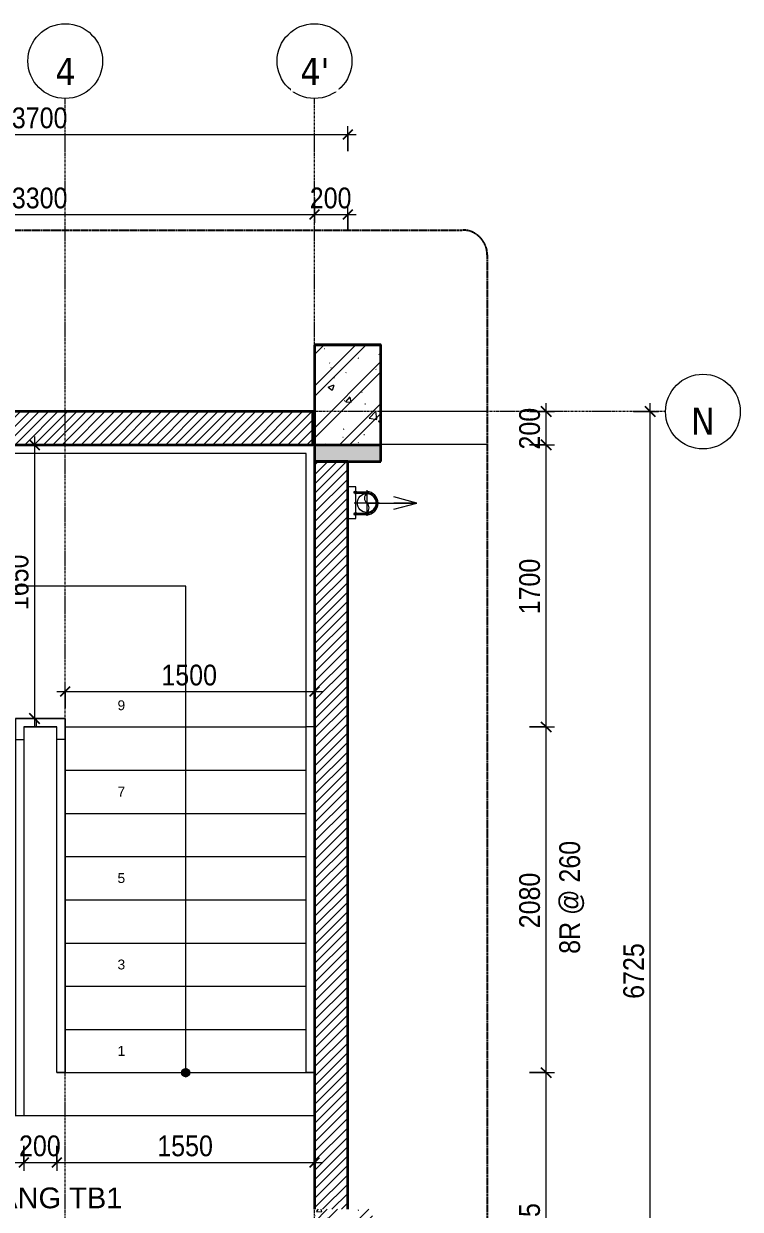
# Model space of a CAD drawing. Header units: millimetres. Extents: x 39389 to 101854, y -4225 to 80933.
# Drawn here: x 80132 to 84444, y 73437 to 80571 of the extents above; entities that cross this region are included whole.
import ezdxf

# ---------------------------------------------------------------- set-up
doc = ezdxf.new("R2010")
doc.units = ezdxf.units.MM
for name, pattern in [('Dash - Tight', [4.5, 3, -1.5]), ('Grid Line', [22.225, 12.7, -3.175, 3.175, -3.175]), ('Hidden', [7.14375, 4.7625, -2.38125]), ('IMPORT-CENTER', [2000, 1250, -250, 250, -250]), ('IMPORT-CENTER _3_', [10.16, 6.35, -1.27, 1.27, -1.27])]:
    doc.linetypes.add(name, pattern=pattern)
for name, color, linetype, lineweight in [('0-5', 90, 'Continuous', 5), ('A-ANNO-DIMS', 211, 'Continuous', 9), ('A-ANNO-DIMS-50', 211, 'Continuous', 9), ('A-AREA-IDEN', 2, 'Continuous', 9), ('A-DETL-GENF-1', 92, 'Dash - Tight', 18), ('A-DETL-GENF-2', 254, 'Continuous', 18), ('A-DETL-GENF-3', 92, 'Hidden', 25), ('A-DETL-MEDM', 33, 'Continuous', 35), ('A-FLOR-1', 250, 'Continuous', 18), ('A-FLOR-HRAL', 11, 'Continuous', 18), ('A-WALL', 113, 'Continuous', 18), ('A-WALL-1', 113, 'Continuous', 35), ('A-WALL-PATT-1', 111, 'Continuous', 18), ('G-IMPT', 8, 'Continuous', 18), ('G-IMPT-1', 8, 'Continuous', 25), ('G-IMPT-2', 8, 'IMPORT-CENTER _3_', 18), ('G-IMPT-4', 8, 'IMPORT-CENTER', 18), ('M-EQPM', 50, 'Continuous', 18), ('S-COLS-1', 9, 'Continuous', 5), ('S-COLS-2', 7, 'Continuous', 35), ('S-GRID-1', 1, 'Grid Line', 9), ('S-GRID-IDEN', 1, 'Continuous', 9), ('S-STRS', 31, 'Continuous', 18), ('S-STRS-ANNO', 31, 'Continuous', 18)]:
    doc.layers.add(name, color=color, linetype=linetype, lineweight=lineweight)
doc.styles.add('Arial_2', font='arial.ttf', dxfattribs={"height": 59.53125})
doc.styles.add('Arial_4', font='arial.ttf', dxfattribs={"height": 125})
doc.styles.add('Tahoma_B', font='tahomabd.ttf', dxfattribs={"height": 162.5})
doc.styles.add('UTM Avo', font='', dxfattribs={"width": 0.9, "height": 125})
doc.styles.get('UTM Avo').set_extended_font_data('UTM Avo')
doc.dimstyles.new('1_Dim_chi_tiet_2_5', dxfattribs={"dimscale": 304.8, "dimtxt": 124.912619, "dimasz": 0.19685, "dimexe": 0.164042, "dimexo": 0.0625, "dimgap": 0.016404, "dimtad": 1, "dimdec": 0, "dimrnd": 5, "dimzin": 0, "dimdsep": 46, "dimtxsty": 'UTM Avo', "dimblk1": 'OBLIQUE', "dimblk2": 'OBLIQUE', "dimsah": 1, "dimcen": 0.09, "dimdle": 0.164042, "dimazin": 0, "dimtfac": 1, "dimtdec": 4, "dimtix": 1, "dimtmove": 0, "dimatfit": 3, "dimfxl": 0.328084, "dimfxlon": 1, "dimtvp": 1, "dimtolj": 1, "dimtzin": 0, "dimarcsym": 2})
pattern_1 = [(45, (35929.35, 0), (-28.284271, 28.284271), [])]

# ---------------------------------------------------------------- blocks, each defined once
blk = doc.blocks.new('NCV_TKTC_KET CAU_rvt-5-TKCS_THANG BỘ TB1 - MẶT BẰNG TUM MÁI')
at = {"layer": 'S-COLS-1'}
for points in [[(42652.6, 77936.9), (42652.6, 78036.9), (42252.6, 78036.9), (42252.6, 77936.9)], [(46352.6, 77936.9), (46352.6, 78036.9), (45952.6, 78036.9), (45952.6, 77936.9)], [(42302.6, 73111.9), (42302.6, 73311.9), (42252.6, 73311.9), (42252.6, 73111.9)], [(46352.6, 73111.9), (46352.6, 73311.9), (46302.6, 73311.9), (46302.6, 73111.9)]]:
    blk.add_hatch(color=256, dxfattribs=at).paths.add_polyline_path(points)
at = {"layer": 'A-FLOR-1'}
for p, q in [((42662.6, 78236.9), (42652.6, 78236.9)), ((45952.6, 78236.9), (45942.6, 78236.9)), ((42652.6, 78036.9), (42662.6, 78036.9)), ((45942.6, 78036.9), (45952.6, 78036.9)), ((42653.4, 73999), (42652.6, 73999)), ((44152.6, 73999), (42703.4, 73999)), ((45952.6, 73999), (44202.6, 73999))]:
    blk.add_line(p, q, dxfattribs=at)
at = {"layer": 'S-COLS-2'}
for p, q in [((42252.6, 78036.9), (42252.6, 77936.9)), ((42652.6, 77936.9), (42652.6, 78036.9)), ((45952.6, 78036.9), (45952.6, 77936.9)), ((46352.6, 77936.9), (46352.6, 78036.9)), ((42252.6, 77936.9), (42652.6, 77936.9)), ((45952.6, 77936.9), (46352.6, 77936.9)), ((42252.6, 73311.9), (42252.6, 73111.9)), ((42302.6, 73311.9), (42252.6, 73311.9)), ((46352.6, 73311.9), (46302.6, 73311.9)), ((46352.6, 73111.9), (46352.6, 73311.9)), ((42252.6, 73111.9), (42302.6, 73111.9)), ((46302.6, 73111.9), (46352.6, 73111.9))]:
    blk.add_line(p, q, dxfattribs=at)
blk = doc.blocks.new('Top Rail Type - Top Rail_Internal_-947424-TKCS_THANG BỘ TB1 - MẶT BẰNG TUM MÁI')
at = {"layer": 'A-FLOR-HRAL'}
for p, q in [((42653.4, 78034.5), (45952.2, 78034.5)), ((42653.4, 76599), (42653.4, 78034.5)), ((45902.2, 77984.5), (42703.4, 77984.5)), ((42703.4, 77984.5), (42703.4, 76599)), ((45902.2, 76339), (45902.2, 77984.5)), ((45952.2, 78034.5), (45952.2, 76339)), ((42653.4, 76599), (42703.4, 76599)), ((42653.4, 76339), (42653.4, 76599)), ((42703.4, 76599), (42703.4, 76339)), ((42653.4, 73999), (42653.4, 76339)), ((42703.4, 76339), (42703.4, 73999)), ((45902.2, 74259), (45902.2, 76339)), ((45952.2, 76339), (45902.2, 76339)), ((45952.2, 76339), (45952.2, 74259)), ((45952.2, 74259), (45902.2, 74259)), ((42703.4, 73999), (42653.4, 73999))]:
    blk.add_line(p, q, dxfattribs=at)
blk = doc.blocks.new('Top Rail Type - Top Rail_Internal_-V12-TKCS_THANG BỘ TB1 - MẶT BẰNG TUM MÁI')
at = {"layer": 'A-FLOR-HRAL'}
for p, q in [((42653.4, 78034.5), (42653.4, 76599)), ((45952.2, 78034.5), (42653.4, 78034.5)), ((42703.4, 77984.5), (42703.4, 76599)), ((45902.2, 77984.5), (42703.4, 77984.5)), ((45902.2, 76339), (45902.2, 77984.5)), ((45952.2, 76339), (45952.2, 78034.5)), ((42653.4, 76599), (42653.4, 73999)), ((42703.4, 76599), (42703.4, 73999)), ((45902.2, 74259), (45902.2, 76339)), ((45952.2, 74259), (45952.2, 76339)), ((45902.2, 74259), (45952.2, 74259)), ((42703.4, 73999), (42653.4, 73999))]:
    blk.add_line(p, q, dxfattribs=at)
blk = doc.blocks.new('Top Rail Type - Top Rail_Internal_-947440-TKCS_THANG BỘ TB1 - MẶT BẰNG TUM MÁI')
at = {"layer": 'A-FLOR-HRAL'}
for p, q in [((44152.6, 76389.4), (44277.6, 76389.4)), ((44152.6, 76264.4), (44152.6, 76389.4)), ((44277.6, 76339.4), (44202.6, 76339.4)), ((44202.6, 76339.4), (44202.6, 76264.4)), ((44277.6, 76389.4), (44328, 76389.4)), ((44277.6, 76389.4), (44277.6, 76339.4)), ((44328, 76339.4), (44277.6, 76339.4)), ((44328, 76389.4), (44453, 76389.4)), ((44403, 76339.4), (44328, 76339.4)), ((44403, 76264.4), (44403, 76339.4)), ((44453, 76389.4), (44453, 76264.4)), ((44152.6, 76264.4), (44202.6, 76264.4)), ((44152.6, 73999), (44152.6, 76264.4)), ((44202.6, 76264.4), (44202.6, 73999)), ((44403, 74259), (44403, 76264.4)), ((44453, 76264.4), (44403, 76264.4)), ((44453, 76264.4), (44453, 74259)), ((44453, 74259), (44403, 74259)), ((44202.6, 73999), (44152.6, 73999))]:
    blk.add_line(p, q, dxfattribs=at)
blk = doc.blocks.new('Top Rail Type - Top Rail_Internal_-V13-TKCS_THANG BỘ TB1 - MẶT BẰNG TUM MÁI')
at = {"layer": 'A-FLOR-HRAL'}
for p, q in [((44152.6, 76389.4), (44152.6, 76264.4)), ((44277.6, 76389.4), (44152.6, 76389.4)), ((44202.6, 76339.4), (44202.6, 76264.4)), ((44277.6, 76339.4), (44202.6, 76339.4)), ((44453, 76389.4), (44277.6, 76389.4)), ((44403, 76339.4), (44277.6, 76339.4)), ((44403, 76264.4), (44403, 76339.4)), ((44453, 76264.4), (44453, 76389.4)), ((44152.6, 76264.4), (44152.6, 73999)), ((44202.6, 76264.4), (44202.6, 73999)), ((44403, 74259), (44403, 76264.4)), ((44453, 74259), (44453, 76264.4)), ((44403, 74259), (44453, 74259)), ((44202.6, 73999), (44152.6, 73999))]:
    blk.add_line(p, q, dxfattribs=at)
blk = doc.blocks.new('TKTC_XREF_260130_MB TUM MAI - TKTC_XREF_260130_MB TUM MAI_dwg_CUM U_DN100-4167673-TKCS_THANG BỘ TB1 - MẶT BẰNG TUM MÁI')
at = {"layer": 'G-IMPT'}
blk.add_hatch(color=256, dxfattribs=at).paths.add_polyline_path([(0, -61), (15.8, -58.9), (30.5, -52.8), (43.1, -43.1), (52.8, -30.5), (58.9, -15.8), (61, 0), (58.9, 15.8), (52.8, 30.5), (43.1, 43.1), (30.5, 52.8), (15.8, 58.9), (0, 61), (0, 57), (14.8, 55.1), (28.5, 49.4), (40.3, 40.3), (49.4, 28.5), (55.1, 14.8), (57, 0), (55.1, -14.8), (49.4, -28.5), (40.3, -40.3), (28.5, -49.4), (14.8, -55.1), (0, -57)])
for p, q in [((-79.1, 66.6), (-79.1, 63.4)), ((-76.6, 66.6), (-76.6, 63.4)), ((-74.6, 66.6), (-74.6, 63.4)), ((-72.7, 69.3), (-72.7, 60.7)), ((-66.9, 67.9), (-71.7, 67.9)), ((-66.9, 62.1), (-71.7, 62.1)), ((-65, 69), (0, 69)), ((-79.1, -63.4), (-79.1, -66.6)), ((-76.6, -63.4), (-76.6, -66.6)), ((-74.6, -63.4), (-74.6, -66.6)), ((-72.7, -60.7), (-72.7, -69.3)), ((-66.9, -62.1), (-71.7, -62.1)), ((-66.9, -67.9), (-71.7, -67.9)), ((-65, -69), (0, -69))]:
    blk.add_line(p, q, dxfattribs=at)
at = {"layer": 'G-IMPT', "flags": 128}
for points in [[(-66.9, 70.8), (-66.9, 72.7), (-65, 72.7), (-65, 57.3), (-66.9, 57.3), (-66.9, 59.2)], [(-72.7, 67.6), (-78.1, 67.6), (-78.1, 62.4), (-72.7, 62.4)], [(-71.7, 59.2), (-66.9, 59.2), (-66.9, 70.8), (-71.7, 70.8)], [(-65, 61), (0, 61), (0, 57)], [(-72.7, -62.4), (-78.1, -62.4), (-78.1, -67.6), (-72.7, -67.6)], [(-71.7, -70.8), (-66.9, -70.8), (-66.9, -59.2), (-71.7, -59.2)], [(-66.9, -59.2), (-66.9, -57.3), (-65, -57.3), (-65, -72.7), (-66.9, -72.7), (-66.9, -70.8)], [(-65, -61), (0, -61), (0, -57)]]:
    blk.add_lwpolyline(points, dxfattribs=at)
at = {"layer": 'G-IMPT'}
for centre, radius, start, end in [((-78.1, 66.6), 0.96, 90, 180), ((-78.1, 63.4), 0.96, 180, 270), ((-71.1, 69.3), 1.56, 112.61986, 247.38014), ((-67.9, 65), 4.8, 143.1301, 216.8699), ((-71.1, 60.7), 1.56, 112.61986, 247.38014), ((0, 0), 69, 270, 90), ((0, 0), 61, 270, 90), ((0, 0), 57, 270, 90), ((-78.1, -63.4), 0.96, 90, 180), ((-78.1, -66.6), 0.96, 180, 270), ((-71.1, -60.7), 1.56, 112.61986, 247.38014), ((-67.9, -65), 4.8, 143.1301, 216.8699), ((-71.1, -69.3), 1.56, 112.61986, 247.38014)]:
    blk.add_arc(centre, radius, start, end, dxfattribs=at)
blk = doc.blocks.new('TKTC_XREF_260130_MB TUM MAI - TKTC_XREF_260130_MB TUM MAI_dwg_$cc-4167678-TKCS_THANG BỘ TB1 - MẶT BẰNG TUM MÁI')
at = {"layer": 'G-IMPT'}
blk.add_circle((0, 0), 0.5, dxfattribs=at)
for centre, radius, start, end in [((0, 0), 0.5, 90, 270), ((0.188, 0.25), 0.313, 126.8699, 233.1301), ((-0.188, -0.25), 0.313, 306.8699, 53.1301)]:
    blk.add_arc(centre, radius, start, end, dxfattribs=at)
at = {"layer": 'G-IMPT-2'}
for p, q in [((0, -0.673), (0, 0.673)), ((-0.673, 0), (0.673, 0))]:
    blk.add_line(p, q, dxfattribs=at)
blk = doc.blocks.new('TKTC_XREF_260130_MB TUM MAI - TKTC_XREF_260130_MB TUM MAI_dwg_AR-4167679-TKCS_THANG BỘ TB1 - MẶT BẰNG TUM MÁI')
at = {"layer": 'G-IMPT'}
blk.add_line((96.6, 0), (-96.6, 0), dxfattribs=at)
at = {"layer": 'G-IMPT', "flags": 128}
blk.add_lwpolyline([(-96.6, 51.8), (96.6, 0), (-96.6, -51.8)], dxfattribs=at)
blk = doc.blocks.new('TKTC_XREF_260130_MB TUM MAI - TKTC_XREF_260130_MB TUM MAI_dwg-4167669-TKCS_THANG BỘ TB1 - MẶT BẰNG TUM MÁI')
at = {"layer": 'G-IMPT', "flags": 128}
blk.add_lwpolyline([(-156999.2, -783574.9), (-156949.4, -783574.6), (-156949.4, -783384.5), (-156999.2, -783384.9)], dxfattribs=at)
at = {"layer": 'G-IMPT-1'}
blk.add_line((-157199.2, -782932.8), (-157209.2, -782932.8), dxfattribs=at)
at = {"layer": 'G-IMPT-4'}
blk.add_line((-156884.4, -783481.2), (-156583.3, -783481.2), dxfattribs=at)
for name, p, xscale, yscale, zscale, rotation in [('TKTC_XREF_260130_MB TUM MAI - TKTC_XREF_260130_MB TUM MAI_dwg_CUM U_DN100-4167673-TKCS_THANG BỘ TB1 - MẶT BẰNG TUM MÁI', (-156884.4, -783482.1), 0.9975000000000006, 0.9975000000000006, 0.9975000000000006, 0.000991338195008684), ('TKTC_XREF_260130_MB TUM MAI - TKTC_XREF_260130_MB TUM MAI_dwg_$cc-4167678-TKCS_THANG BỘ TB1 - MẶT BẰNG TUM MÁI', (-156884.4, -783481.2), 113.7150000000073, 113.7150000000073, 113.7150000000073, 179.9990086636432)]:
    blk.add_blockref(name, p, dxfattribs=dict(xscale=xscale, yscale=yscale, zscale=zscale, rotation=rotation))
at = {"extrusion": (0, 0, -1), "xscale": 0.7206551409326495, "yscale": 0.7206551409326495, "zscale": -0.7206551409326495, "rotation": 179.996211913896}
blk.add_blockref('TKTC_XREF_260130_MB TUM MAI - TKTC_XREF_260130_MB TUM MAI_dwg_AR-4167679-TKCS_THANG BỘ TB1 - MẶT BẰNG TUM MÁI', (156653, -783481.2), dxfattribs=at)
blk = doc.blocks.new('TKTC_XREF_260130_MB TUM MAI - TKTC_XREF_251221_MB TUM MAI-2041484-TKCS_THANG BỘ TB1 - MẶT BẰNG TUM MÁI')
blk.add_blockref('TKTC_XREF_260130_MB TUM MAI - TKTC_XREF_260130_MB TUM MAI_dwg-4167669-TKCS_THANG BỘ TB1 - MẶT BẰNG TUM MÁI', (169499.2, 843934.4))
blk = doc.blocks.new('TKTC_QUAT HUT KHOI_260130 - TKTC_QUAT HUT KHOI_260130_dwg-4168555-TKCS_THANG BỘ TB1 - MẶT BẰNG TUM MÁI')
at = {"layer": 'G-IMPT-1'}
blk.add_line((45952.5, 78240.2), (45942.5, 78240.2), dxfattribs=at)
at = {"layer": 'G-IMPT-1', "flags": 128}
blk.add_lwpolyline([(46352.5, 78640.2), (46352.5, 78641.9), (45952.5, 78641.9), (45952.5, 78640.2)], dxfattribs=at)
blk = doc.blocks.new('TKTC_QUAT HUT KHOI_260130 - TKTC_QUAT HUT KHOI_260130-2046036-TKCS_THANG BỘ TB1 - MẶT BẰNG TUM MÁI')
blk.add_blockref('TKTC_QUAT HUT KHOI_260130 - TKTC_QUAT HUT KHOI_260130_dwg-4168555-TKCS_THANG BỘ TB1 - MẶT BẰNG TUM MÁI', (-33652.5, -17238.6))
blk = doc.blocks.new('TKTC_BON NUOC MAI_260130 - TKTC_BON NUOC MAI_260130_dwg-3426650-TKCS_THANG BỘ TB1 - MẶT BẰNG TUM MÁI')
at = {"layer": 'G-IMPT-1', "flags": 128}
for points in [[(-157199.2, -782932.8), (-160499.1, -782932.8), (-160499.1, -782531.1), (-160899.1, -782531.1), (-160899.1, -782534.4)], [(-156799.2, -782534.4), (-156799.2, -782531.1), (-157199.2, -782531.1), (-157199.2, -782534.4)]]:
    blk.add_lwpolyline(points, dxfattribs=at)
blk = doc.blocks.new('TKTC_BON NUOC MAI_260130 - TKTC_BON NUOC MAI_260130-2047084-TKCS_THANG BỘ TB1 - MẶT BẰNG TUM MÁI')
blk.add_blockref('TKTC_BON NUOC MAI_260130 - TKTC_BON NUOC MAI_260130_dwg-3426650-TKCS_THANG BỘ TB1 - MẶT BẰNG TUM MÁI', (169499.2, 843934.4))
blk = doc.blocks.new('BORDER VIEW - BORDER VIEW-3758193-TKCS_THANG BỘ TB1 - MẶT BẰNG TUM MÁI')
at = {"layer": 'A-DETL-GENF-3'}
for p, q in [((150, 9792.6), (4989.7, 9792.6)), ((5139.7, 9642.6), (5139.7, 150))]:
    blk.add_line(p, q, dxfattribs=at)
blk.add_arc((4989.7, 9642.6), 150, 360, 90, dxfattribs=at)
blk = doc.blocks.new('Grid - M_Grid Head - Circle-353313-TKCS_THANG BỘ TB1 - MẶT BẰNG TUM MÁI')
at = {"layer": 'S-GRID-IDEN'}
blk.add_circle((0, 0), 4.5, dxfattribs=at)
blk = doc.blocks.new('DIMBLOCK156-TKCS_THANG BỘ TB1 - MẶT BẰNG TUM MÁI')
at = {"layer": 'A-ANNO-DIMS-50'}
for p, q in [((78581.9, 73818.7), (78581.9, 73668.7)), ((78581.9, 73718.7), (78581.9, 73818.7)), ((80132.3, 73818.7), (80132.3, 73668.7)), ((80132.3, 73718.7), (80132.3, 73818.7)), ((78531.9, 73718.7), (80132.3, 73718.7))]:
    blk.add_line(p, q, dxfattribs=at)
at = {"layer": 'A-ANNO-DIMS-50', "lineweight": 25}
for p, q in [((78581.9, 73718.7), (78551.9, 73688.7)), ((78581.9, 73718.7), (78611.9, 73748.7)), ((80132.3, 73718.7), (80102.3, 73688.7)), ((80132.3, 73718.7), (80162.3, 73748.7))]:
    blk.add_line(p, q, dxfattribs=at)
at = {"layer": 'A-ANNO-DIMS-50', "color": 0, "insert": (79185.9, 73881.1), "char_height": 125, "width": 410.824, "attachment_point": 1, "line_spacing_factor": 1.110334, "style": 'UTM Avo'}
blk.add_mtext('1550', dxfattribs=at)
blk = doc.blocks.new('_Oblique')
at = {"color": 0, "linetype": 'ByBlock', "lineweight": -2}
blk.add_line((-0.5, -0.5), (0.5, 0.5), dxfattribs=at)
blk = doc.blocks.new('DIMBLOCK157-TKCS_THANG BỘ TB1 - MẶT BẰNG TUM MÁI')
at = {"layer": 'A-ANNO-DIMS-50'}
for p, q in [((80132.3, 73818.7), (80132.3, 73668.7)), ((80132.3, 73718.7), (80132.3, 73818.7)), ((80332.3, 73818.7), (80332.3, 73668.7)), ((80332.3, 73718.7), (80332.3, 73818.7)), ((80132.3, 73718.7), (80332.3, 73718.7))]:
    blk.add_line(p, q, dxfattribs=at)
at = {"layer": 'A-ANNO-DIMS-50', "lineweight": 25}
for p, q in [((80132.3, 73718.7), (80102.3, 73688.7)), ((80132.3, 73718.7), (80162.3, 73748.7)), ((80332.3, 73718.7), (80302.3, 73688.7)), ((80332.3, 73718.7), (80362.3, 73748.7))]:
    blk.add_line(p, q, dxfattribs=at)
at = {"layer": 'A-ANNO-DIMS-50', "color": 0, "insert": (80103.9, 73881.1), "char_height": 125, "width": 308.118, "attachment_point": 1, "line_spacing_factor": 1.110334, "style": 'UTM Avo'}
blk.add_mtext('200', dxfattribs=at)
blk = doc.blocks.new('DIMBLOCK158-TKCS_THANG BỘ TB1 - MẶT BẰNG TUM MÁI')
at = {"layer": 'A-ANNO-DIMS-50'}
for p, q in [((80332.3, 73818.7), (80332.3, 73668.7)), ((80332.3, 73718.7), (80332.3, 73818.7)), ((81881.9, 73818.7), (81881.9, 73668.7)), ((81881.9, 73718.7), (81881.9, 73818.7)), ((80332.3, 73718.7), (81931.9, 73718.7))]:
    blk.add_line(p, q, dxfattribs=at)
at = {"layer": 'A-ANNO-DIMS-50', "lineweight": 25}
for p, q in [((80332.3, 73718.7), (80302.3, 73688.7)), ((80332.3, 73718.7), (80362.3, 73748.7)), ((81881.9, 73718.7), (81851.9, 73688.7)), ((81881.9, 73718.7), (81911.9, 73748.7))]:
    blk.add_line(p, q, dxfattribs=at)
at = {"layer": 'A-ANNO-DIMS-50', "color": 0, "insert": (80935.9, 73881.1), "char_height": 125, "width": 410.824, "attachment_point": 1, "line_spacing_factor": 1.110334, "style": 'UTM Avo'}
blk.add_mtext('1550', dxfattribs=at)
blk = doc.blocks.new('DIMBLOCK162-TKCS_THANG BỘ TB1 - MẶT BẰNG TUM MÁI')
at = {"layer": 'A-ANNO-DIMS-50'}
for p, q in [((78581.9, 79522.4), (78581.9, 79372.4)), ((78581.9, 79422.4), (78581.9, 79522.4)), ((81881.9, 79522.4), (81881.9, 79372.4)), ((81881.9, 79422.4), (81881.9, 79522.4)), ((78581.9, 79422.4), (81881.9, 79422.4))]:
    blk.add_line(p, q, dxfattribs=at)
at = {"layer": 'A-ANNO-DIMS-50', "lineweight": 25}
for p, q in [((78581.9, 79422.4), (78551.9, 79392.4)), ((78581.9, 79422.4), (78611.9, 79452.4)), ((81881.9, 79422.4), (81851.9, 79392.4)), ((81881.9, 79422.4), (81911.9, 79452.4))]:
    blk.add_line(p, q, dxfattribs=at)
at = {"layer": 'A-ANNO-DIMS-50', "color": 0, "insert": (80060.7, 79584.8), "char_height": 125, "width": 410.824, "attachment_point": 1, "line_spacing_factor": 1.110334, "style": 'UTM Avo'}
blk.add_mtext('3300', dxfattribs=at)
blk = doc.blocks.new('DIMBLOCK163-TKCS_THANG BỘ TB1 - MẶT BẰNG TUM MÁI')
at = {"layer": 'A-ANNO-DIMS-50'}
for p, q in [((81881.9, 79522.4), (81881.9, 79372.4)), ((81881.9, 79422.4), (81881.9, 79522.4)), ((82081.9, 79322.4), (82081.9, 79472.4)), ((81881.9, 79422.4), (82131.9, 79422.4)), ((82081.9, 79422.4), (82081.9, 79322.4))]:
    blk.add_line(p, q, dxfattribs=at)
at = {"layer": 'A-ANNO-DIMS-50', "lineweight": 25}
for p, q in [((81881.9, 79422.4), (81851.9, 79392.4)), ((81881.9, 79422.4), (81911.9, 79452.4)), ((82081.9, 79422.4), (82051.9, 79392.4)), ((82081.9, 79422.4), (82111.9, 79452.4))]:
    blk.add_line(p, q, dxfattribs=at)
at = {"layer": 'A-ANNO-DIMS-50', "color": 0, "insert": (81853.5, 79584.8), "char_height": 125, "width": 308.118, "attachment_point": 1, "line_spacing_factor": 1.110334, "style": 'UTM Avo'}
blk.add_mtext('200', dxfattribs=at)
blk = doc.blocks.new('DIMBLOCK166-TKCS_THANG BỘ TB1 - MẶT BẰNG TUM MÁI')
at = {"layer": 'A-ANNO-DIMS-50', "lineweight": 25}
for p, q in [((83276, 74259), (83246, 74289)), ((83276, 74259), (83306, 74229)), ((83276, 72361.9), (83246, 72391.9)), ((83276, 72361.9), (83306, 72331.9))]:
    blk.add_line(p, q, dxfattribs=at)
at = {"layer": 'A-ANNO-DIMS-50'}
for p, q in [((83176, 74259), (83326, 74259)), ((83276, 74259), (83176, 74259)), ((83276, 72361.9), (83276, 74259)), ((83176, 72361.9), (83326, 72361.9)), ((83276, 72361.9), (83176, 72361.9))]:
    blk.add_line(p, q, dxfattribs=at)
at = {"layer": 'A-ANNO-DIMS-50', "color": 0, "insert": (83113.6, 73139.3), "char_height": 125, "width": 410.824, "attachment_point": 1, "rotation": 90, "line_spacing_factor": 1.110334, "style": 'UTM Avo'}
blk.add_mtext('1895', dxfattribs=at)
blk = doc.blocks.new('DIMBLOCK167-TKCS_THANG BỘ TB1 - MẶT BẰNG TUM MÁI')
at = {"layer": 'A-ANNO-DIMS-50'}
for p, q in [((83176, 76339), (83326, 76339)), ((83276, 76339), (83176, 76339)), ((83276, 74259), (83276, 76339)), ((83176, 74259), (83326, 74259)), ((83276, 74259), (83176, 74259))]:
    blk.add_line(p, q, dxfattribs=at)
at = {"layer": 'A-ANNO-DIMS-50', "lineweight": 25}
for p, q in [((83276, 76339), (83246, 76369)), ((83276, 76339), (83306, 76309)), ((83276, 74259), (83246, 74289)), ((83276, 74259), (83306, 74229))]:
    blk.add_line(p, q, dxfattribs=at)
at = {"layer": 'A-ANNO-DIMS-50', "color": 0, "char_height": 125, "attachment_point": 1, "rotation": 90, "line_spacing_factor": 1.110334, "style": 'UTM Avo'}
for s, insert, width in [('8R @ 260', (83355, 74974), 780.01), ('2080', (83113.6, 75127.8), 410.824)]:
    blk.add_mtext(s, dxfattribs=dict(at, insert=insert, width=width))
blk = doc.blocks.new('DIMBLOCK168-TKCS_THANG BỘ TB1 - MẶT BẰNG TUM MÁI')
at = {"layer": 'A-ANNO-DIMS-50', "lineweight": 25}
for p, q in [((83276, 78036.9), (83246, 78066.9)), ((83276, 78036.9), (83306, 78006.9)), ((83276, 76339), (83246, 76369)), ((83276, 76339), (83306, 76309))]:
    blk.add_line(p, q, dxfattribs=at)
at = {"layer": 'A-ANNO-DIMS-50'}
for p, q in [((83176, 78036.9), (83326, 78036.9)), ((83276, 78036.9), (83176, 78036.9)), ((83276, 76339), (83276, 78036.9)), ((83176, 76339), (83326, 76339)), ((83276, 76339), (83176, 76339))]:
    blk.add_line(p, q, dxfattribs=at)
at = {"layer": 'A-ANNO-DIMS-50', "color": 0, "insert": (83113.6, 77016.8), "char_height": 125, "width": 410.824, "attachment_point": 1, "rotation": 90, "line_spacing_factor": 1.110334, "style": 'UTM Avo'}
blk.add_mtext('1700', dxfattribs=at)
blk = doc.blocks.new('DIMBLOCK169-TKCS_THANG BỘ TB1 - MẶT BẰNG TUM MÁI')
at = {"layer": 'A-ANNO-DIMS-50', "lineweight": 25}
for p, q in [((83276, 78236.9), (83246, 78266.9)), ((83276, 78236.9), (83306, 78206.9)), ((83276, 78036.9), (83246, 78066.9)), ((83276, 78036.9), (83306, 78006.9))]:
    blk.add_line(p, q, dxfattribs=at)
at = {"layer": 'A-ANNO-DIMS-50'}
for p, q in [((83276, 78036.9), (83276, 78286.9)), ((83176, 78236.9), (83326, 78236.9)), ((83276, 78236.9), (83176, 78236.9)), ((83176, 78036.9), (83326, 78036.9)), ((83276, 78036.9), (83176, 78036.9))]:
    blk.add_line(p, q, dxfattribs=at)
at = {"layer": 'A-ANNO-DIMS-50', "color": 0, "insert": (83113.6, 78008.6), "char_height": 125, "width": 308.118, "attachment_point": 1, "rotation": 90, "line_spacing_factor": 1.110334, "style": 'UTM Avo'}
blk.add_mtext('200', dxfattribs=at)
blk = doc.blocks.new('DIMBLOCK170-TKCS_THANG BỘ TB1 - MẶT BẰNG TUM MÁI')
at = {"layer": 'A-ANNO-DIMS-50', "lineweight": 25}
for p, q in [((83902.5, 78236.9), (83872.5, 78266.9)), ((83902.5, 78236.9), (83932.5, 78206.9)), ((83902.5, 71511.9), (83872.5, 71541.9)), ((83902.5, 71511.9), (83932.5, 71481.9))]:
    blk.add_line(p, q, dxfattribs=at)
at = {"layer": 'A-ANNO-DIMS-50'}
for p, q in [((83902.5, 71461.9), (83902.5, 78286.9)), ((83802.5, 78236.9), (83952.5, 78236.9)), ((83902.5, 78236.9), (83802.5, 78236.9)), ((83802.5, 71511.9), (83952.5, 71511.9)), ((83902.5, 71511.9), (83802.5, 71511.9))]:
    blk.add_line(p, q, dxfattribs=at)
at = {"layer": 'A-ANNO-DIMS-50', "color": 0, "insert": (83740.1, 74703.3), "char_height": 125, "width": 410.824, "attachment_point": 1, "rotation": 90, "line_spacing_factor": 1.110334, "style": 'UTM Avo'}
blk.add_mtext('6725', dxfattribs=at)
blk = doc.blocks.new('DIMBLOCK181-TKCS_THANG BỘ TB1 - MẶT BẰNG TUM MÁI')
at = {"layer": 'A-ANNO-DIMS-50'}
for p, q in [((78331.9, 79904.4), (82131.9, 79904.4)), ((78381.9, 79804.4), (78381.9, 79954.4)), ((78381.9, 79904.4), (78381.9, 79804.4)), ((82081.9, 79804.4), (82081.9, 79954.4)), ((82081.9, 79904.4), (82081.9, 79804.4))]:
    blk.add_line(p, q, dxfattribs=at)
at = {"layer": 'A-ANNO-DIMS-50', "lineweight": 25}
for p, q in [((78381.9, 79904.4), (78351.9, 79874.4)), ((78381.9, 79904.4), (78411.9, 79934.4)), ((82081.9, 79904.4), (82051.9, 79874.4)), ((82081.9, 79904.4), (82111.9, 79934.4))]:
    blk.add_line(p, q, dxfattribs=at)
at = {"layer": 'A-ANNO-DIMS-50', "color": 0, "insert": (80060.7, 80066.8), "char_height": 125, "width": 410.824, "attachment_point": 1, "line_spacing_factor": 1.110334, "style": 'UTM Avo'}
blk.add_mtext('3700', dxfattribs=at)
blk = doc.blocks.new('DIMBLOCK182-TKCS_THANG BỘ TB1 - MẶT BẰNG TUM MÁI')
at = {"layer": 'A-ANNO-DIMS-50', "lineweight": 25}
for p, q in [((80197.9, 78036.9), (80167.9, 78066.9)), ((80197.9, 78036.9), (80227.9, 78006.9)), ((80197.9, 76389.4), (80167.9, 76419.4)), ((80197.9, 76389.4), (80227.9, 76359.4))]:
    blk.add_line(p, q, dxfattribs=at)
at = {"layer": 'A-ANNO-DIMS-50'}
for p, q in [((80197.9, 78086.9), (80197.9, 76339.4)), ((80297.9, 78036.9), (80147.9, 78036.9)), ((80197.9, 78036.9), (80297.9, 78036.9)), ((80297.9, 76389.4), (80147.9, 76389.4)), ((80197.9, 76389.4), (80297.9, 76389.4))]:
    blk.add_line(p, q, dxfattribs=at)
at = {"layer": 'A-ANNO-DIMS-50', "color": 0, "insert": (80035.5, 77042), "char_height": 125, "width": 410.824, "attachment_point": 1, "rotation": 90, "line_spacing_factor": 1.110334, "style": 'UTM Avo'}
blk.add_mtext('1650', dxfattribs=at)
blk = doc.blocks.new('DIMBLOCK184-TKCS_THANG BỘ TB1 - MẶT BẰNG TUM MÁI')
at = {"layer": 'A-ANNO-DIMS-50'}
for p, q in [((80332.3, 76551.8), (81931.5, 76551.8)), ((80382.3, 76451.8), (80382.3, 76601.8)), ((80382.3, 76551.8), (80382.3, 76451.8)), ((81881.5, 76451.8), (81881.5, 76601.8)), ((81881.5, 76551.8), (81881.5, 76451.8))]:
    blk.add_line(p, q, dxfattribs=at)
at = {"layer": 'A-ANNO-DIMS-50', "lineweight": 25}
for p, q in [((80382.3, 76551.8), (80352.3, 76521.8)), ((80382.3, 76551.8), (80412.3, 76581.8)), ((81881.5, 76551.8), (81851.5, 76521.8)), ((81881.5, 76551.8), (81911.5, 76581.8))]:
    blk.add_line(p, q, dxfattribs=at)
at = {"layer": 'A-ANNO-DIMS-50', "color": 0, "insert": (80960.7, 76714.1), "char_height": 125, "width": 410.824, "attachment_point": 1, "line_spacing_factor": 1.110334, "style": 'UTM Avo'}
blk.add_mtext('1500', dxfattribs=at)

msp = doc.modelspace()

# ---------------------------------------------------------------- hatches: boundary and pattern name
at = {"layer": 'A-DETL-GENF-2'}
h = msp.add_hatch(dxfattribs=at)
h.set_pattern_fill('FP_2', color=256, style=0, pattern_type=2)
h.set_pattern_definition([(50, (35929.35, 0), (364.3679, -31.8783), [38.1, -419.1]), (355, (35929.35, 0), (-70.4859, 382.1133), [30.48, -335.28]), (100.451, (35959.7, -2.66), (293.885, 350.2334), [32.38, -356.18]), (46.184, (35929.35, 101.6), (542.1585, -84.0858), [57.15, -628.65]), (96.636, (35974.53, 94.6), (474.805, 494.8554), [48.57, -534.27]), (351.184, (35929.35, 101.6), (474.8102, 494.85), [45.72, -502.92]), (21, (35980.15, 76.2), (303.2285, -204.5305), [38.1, -419.1]), (326, (35980.15, 76.2), (123.6039, 368.376), [30.48, -335.28]), (71.451, (36005.4, 59.16), (426.8341, 163.8427), [32.38, -356.18]), (37.5, (35929.35, 0), (6.17665, 169.11015), [3.353, -327.863, 3.353, -337.007, -336.55]), (37.5, (35929.35, 0), (6.17665, 169.11015), [-671.576, 3.353, -333.197]), (7.5, (35929.35, 0), (133.63888, 200.3615), [3.353, -190.703, 3.353, -320.243, -128.27]), (7.5, (35929.35, 0), (133.63888, 200.3615), [-517.652, 3.353, -124.917]), (327.5, (35816.06, 0), (271.18182, -11.45836), [3.353, -123.647, 3.353, -392.887, -525.78]), (327.5, (35816.06, 0), (271.18182, -11.45836), [-523.24, 3.353, -522.427]), (317.5, (35765.26, 0), (296.2585, 50.85285), [3.353, -161.747, 3.353, -259.791, -373.38]), (317.5, (35765.26, 0), (296.2585, 50.85285), [-428.244, 3.353, -370.027]), (45, (35929.35, 0), (-125.7236, 125.7236), []), (45, (35929.35, 190.5), (-125.7236, 125.7236), [])])
h.paths.add_polyline_path([(82231.9, 73036.9), (82231.9, 73436.9), (81881.9, 73436.9), (81881.9, 73036.9)])
h.paths.add_polyline_path([(78231.9, 73036.9), (78581.9, 73036.9), (78581.9, 73436.9), (78231.9, 73436.9)])
h.paths.add_polyline_path([(78581.9, 78036.9), (78581.9, 78636.9), (78181.9, 78636.9), (78181.9, 78036.9)])
h.paths.add_polyline_path([(81881.9, 78036.9), (82281.9, 78036.9), (82281.9, 78636.9), (81881.9, 78636.9), (81881.9, 78155.3)])
at = {"layer": 'A-WALL-PATT-1'}
h = msp.add_hatch(dxfattribs=at)
h.set_pattern_fill('FP_1', color=256, style=0, pattern_type=2)
h.set_pattern_definition(pattern_1)
h.paths.add_polyline_path([(81871.9, 78036.9), (81871.9, 78236.9), (78591.9, 78236.9), (78591.9, 78036.9), (81599.9, 78036.9)])
h = msp.add_hatch(dxfattribs=at)
h.set_pattern_fill('FP_1', color=256, style=0, pattern_type=2)
h.set_pattern_definition(pattern_1)
h.paths.add_polyline_path([(82081.9, 73436.9), (82081.9, 77936.9), (81881.9, 77936.9), (81881.9, 73436.9)])
at = {"layer": 'S-STRS-ANNO'}
msp.add_hatch(color=256, dxfattribs=at).paths.add_polyline_path([(81106.9, 74234), (81124.6, 74241.3), (81131.9, 74259), (81124.6, 74276.7), (81106.9, 74284), (81089.2, 74276.7), (81081.9, 74259), (81089.2, 74241.3)])
h = msp.add_hatch(color=256, dxfattribs=at)
edge = h.paths.add_edge_path()
edge.add_arc((81106.9, 74259), 25, 0, 360)

# ---------------------------------------------------------------- linework, layer by layer
at = {"layer": 'A-DETL-MEDM'}
for p, q in [((82281.9, 78636.9), (81881.9, 78636.9)), ((81881.9, 78636.9), (81881.9, 78036.9)), ((82281.9, 78036.9), (82281.9, 78636.9)), ((81881.9, 78036.9), (82281.9, 78036.9))]:
    msp.add_line(p, q, dxfattribs=at)
at = {"layer": 'A-WALL'}
for p, q in [((82281.9, 78238.6), (82921.6, 78238.6)), ((82921.6, 78038.6), (82281.9, 78038.6))]:
    msp.add_line(p, q, dxfattribs=at)
at = {"layer": 'A-WALL-1'}
for p, q in [((81871.9, 78236.9), (78591.9, 78236.9)), ((81871.9, 78036.9), (81871.9, 78236.9)), ((78591.9, 78036.9), (81871.9, 78036.9)), ((81881.9, 77936.9), (81881.9, 73436.9)), ((82081.9, 77936.9), (81881.9, 77936.9)), ((82081.9, 73436.9), (82081.9, 77936.9))]:
    msp.add_line(p, q, dxfattribs=at)
at = {"layer": 'S-GRID-1'}
for p, q in [((80381.9, 78870.8), (80381.9, 80120.8)), ((81881.9, 78870.8), (81881.9, 80120.8)), ((80381.9, 69865.8), (80381.9, 78870.8)), ((81881.9, 69865.8), (81881.9, 78870.8)), ((82744.3, 78236.9), (77993.5, 78236.9)), ((83994.3, 78236.9), (82744.3, 78236.9))]:
    msp.add_line(p, q, dxfattribs=at)
at = {"layer": 'S-STRS'}
for p, q in [((81881.9, 78034.9), (78582.3, 78034.9)), ((80132.3, 76339), (80331.9, 76339)), ((80132.3, 76339), (80132.3, 76079)), ((80331.9, 76079), (80331.9, 76339)), ((80382.3, 76339), (81831.5, 76339)), ((80132.3, 76079), (80132.3, 75819)), ((80331.9, 75819), (80331.9, 76079)), ((80382.3, 76079), (81831.5, 76079)), ((80132.3, 75819), (80132.3, 75559)), ((80331.9, 75559), (80331.9, 75819)), ((80382.3, 75819), (81831.5, 75819)), ((80132.3, 75559), (80132.3, 75299)), ((80331.9, 75299), (80331.9, 75559)), ((80382.3, 75559), (81831.5, 75559)), ((80132.3, 75299), (80132.3, 75039)), ((80331.9, 75039), (80331.9, 75299)), ((80382.3, 75299), (81831.5, 75299)), ((80132.3, 75039), (80132.3, 74779)), ((80331.9, 74779), (80331.9, 75039)), ((80382.3, 75039), (81831.5, 75039)), ((80132.3, 74779), (80132.3, 74519)), ((80331.9, 74519), (80331.9, 74779)), ((80382.3, 74779), (81831.5, 74779)), ((80132.3, 74519), (80132.3, 74259)), ((80331.9, 74259), (80331.9, 74519)), ((80382.3, 74519), (81831.5, 74519)), ((80132.3, 74259), (80132.3, 73999)), ((80382.3, 74259), (81831.5, 74259))]:
    msp.add_line(p, q, dxfattribs=at)
at = {"layer": 'S-STRS-ANNO'}
for p, q in [((81106.9, 77186.9), (79357.3, 77186.9)), ((81106.9, 76339), (81106.9, 77186.9)), ((81106.9, 76079), (81106.9, 76339)), ((81106.9, 75819), (81106.9, 76079)), ((81106.9, 75559), (81106.9, 75819)), ((81106.9, 75299), (81106.9, 75559)), ((81106.9, 75039), (81106.9, 75299)), ((81106.9, 74779), (81106.9, 75039)), ((81106.9, 74519), (81106.9, 74779)), ((81106.9, 74259), (81106.9, 74519)), ((81089.2, 74276.7), (81081.9, 74259)), ((81106.9, 74284), (81089.2, 74276.7)), ((81124.6, 74276.7), (81106.9, 74284)), ((81131.9, 74259), (81124.6, 74276.7)), ((81081.9, 74259), (81089.2, 74241.3)), ((81089.2, 74241.3), (81106.9, 74234)), ((81106.9, 74234), (81124.6, 74241.3)), ((81124.6, 74241.3), (81131.9, 74259))]:
    msp.add_line(p, q, dxfattribs=at)
msp.add_circle((81106.9, 74259), 25, dxfattribs=at)

# ---------------------------------------------------------------- block references
at = {"layer": '0-5'}
msp.add_blockref('NCV_TKTC_KET CAU_rvt-5-TKCS_THANG BỘ TB1 - MẶT BẰNG TUM MÁI', (35929.3, 0), dxfattribs=at)
at = {"layer": 'A-DETL-GENF-1'}
msp.add_blockref('BORDER VIEW - BORDER VIEW-3758193-TKCS_THANG BỘ TB1 - MẶT BẰNG TUM MÁI', (77781.9, 69536.9), dxfattribs=at)
at = {"layer": 'A-FLOR-HRAL'}
for name in ['Top Rail Type - Top Rail_Internal_-947424-TKCS_THANG BỘ TB1 - MẶT BẰNG TUM MÁI', 'Top Rail Type - Top Rail_Internal_-V12-TKCS_THANG BỘ TB1 - MẶT BẰNG TUM MÁI', 'Top Rail Type - Top Rail_Internal_-947440-TKCS_THANG BỘ TB1 - MẶT BẰNG TUM MÁI', 'Top Rail Type - Top Rail_Internal_-V13-TKCS_THANG BỘ TB1 - MẶT BẰNG TUM MÁI']:
    msp.add_blockref(name, (35929.3, 0), dxfattribs=at)
at = {"layer": 'M-EQPM'}
for name, p in [('TKTC_BON NUOC MAI_260130 - TKTC_BON NUOC MAI_260130-2047084-TKCS_THANG BỘ TB1 - MẶT BẰNG TUM MÁI', (69581.9, 17236.9)), ('TKTC_XREF_260130_MB TUM MAI - TKTC_XREF_251221_MB TUM MAI-2041484-TKCS_THANG BỘ TB1 - MẶT BẰNG TUM MÁI', (69581.9, 17233.6)), ('TKTC_QUAT HUT KHOI_260130 - TKTC_QUAT HUT KHOI_260130-2046036-TKCS_THANG BỘ TB1 - MẶT BẰNG TUM MÁI', (69581.9, 17235.3))]:
    msp.add_blockref(name, p, dxfattribs=at)
at = {"layer": 'S-GRID-IDEN', "xscale": 49.99999999999998, "yscale": 49.99999999999998, "zscale": 49.99999999999998}
for p in [(80381.9, 80345.8), (81881.9, 80345.8)]:
    msp.add_blockref('Grid - M_Grid Head - Circle-353313-TKCS_THANG BỘ TB1 - MẶT BẰNG TUM MÁI', p, dxfattribs=at)
at = {"layer": 'S-GRID-IDEN', "xscale": 49.99999999999998, "yscale": 49.99999999999998, "zscale": 49.99999999999998, "rotation": 89.99999999999987}
msp.add_blockref('Grid - M_Grid Head - Circle-353313-TKCS_THANG BỘ TB1 - MẶT BẰNG TUM MÁI', (84219.3, 78236.9), dxfattribs=at)

# ---------------------------------------------------------------- texts
at = {"layer": 'A-AREA-IDEN', "insert": (80235.9, 73441.2), "char_height": 125, "width": 985.5, "attachment_point": 8, "line_spacing_factor": 0.936439, "style": 'Arial_4'}
msp.add_mtext('\\pt2.5,5,7.5,10,12.5,15,17.5,20,22.5,25,27.5,30,32.5,35,37.5,40,42.5,45,47.5,50,52.5,55,57.5,60,62.5,65,67.5,70,72.5,75,77.5,80;THANG TB1', dxfattribs=at)
at = {"layer": 'S-STRS-ANNO', "char_height": 59.5, "width": 54.944, "attachment_point": 1, "line_spacing_factor": 0.941778, "style": 'Arial_2'}
for s, insert in [('9', (80696.5, 76499.6)), ('7', (80696.5, 75979.6)), ('5', (80696.5, 75459.6)), ('3', (80696.5, 74939.6)), ('1', (80696.5, 74419.6))]:
    msp.add_mtext(s, dxfattribs=dict(at, insert=insert))

# ---------------------------------------------------------------- dimensions: what is measured, and where the dimension line sits
at = {"layer": 'A-ANNO-DIMS'}
for base, p1, p2, override, picture, middle in [((82081.9, 79904.4), (78381.9, 79804.4), (82081.9, 79804.4), {"dimpost": '<>', "dimfxl": 3700}, 'DIMBLOCK181-TKCS_THANG BỘ TB1 - MẶT BẰNG TUM MÁI', (80231.9, 79974.1)), ((81881.9, 79422.4), (78581.9, 79522.4), (81881.9, 79522.4), {"dimpost": '<>', "dimfxl": 3300}, 'DIMBLOCK162-TKCS_THANG BỘ TB1 - MẶT BẰNG TUM MÁI', (80231.9, 79492.1)), ((82081.9, 79422.4), (81881.9, 79522.4), (82081.9, 79322.4), {"dimpost": '<>', "dimfxl": 282.842712}, 'DIMBLOCK163-TKCS_THANG BỘ TB1 - MẶT BẰNG TUM MÁI', (81981.9, 79492.1)), ((81881.5, 76551.8), (80382.3, 76451.8), (81881.5, 76451.8), {"dimpost": '<>', "dimfxl": 1499.2}, 'DIMBLOCK184-TKCS_THANG BỘ TB1 - MẶT BẰNG TUM MÁI', (81131.9, 76621.4)), ((80132.3, 73718.7), (78581.9, 73818.7), (80132.3, 73818.7), {"dimpost": '<>', "dimfxl": 1550.4}, 'DIMBLOCK156-TKCS_THANG BỘ TB1 - MẶT BẰNG TUM MÁI', (79357.1, 73788.4)), ((80332.3, 73718.7), (80132.3, 73818.7), (80332.3, 73818.7), {"dimpost": '<>', "dimfxl": 200}, 'DIMBLOCK157-TKCS_THANG BỘ TB1 - MẶT BẰNG TUM MÁI', (80232.3, 73788.4)), ((81881.9, 73718.7), (80332.3, 73818.7), (81881.9, 73818.7), {"dimpost": '<>', "dimfxl": 1549.6}, 'DIMBLOCK158-TKCS_THANG BỘ TB1 - MẶT BẰNG TUM MÁI', (81107.1, 73788.4))]:
    dim = msp.add_linear_dim(base=base, p1=p1, p2=p2, dimstyle='1_Dim_chi_tiet_2_5', override=override, dxfattribs=at)
    dim.commit()
    dim.dimension.update_dxf_attribs({"geometry": picture, "text_midpoint": middle})
for base, p1, p2, override, picture, middle in [((83276, 78236.9), (83176, 78036.9), (83176, 78236.9), {"dimpost": '<>', "dimfxl": 200}, 'DIMBLOCK169-TKCS_THANG BỘ TB1 - MẶT BẰNG TUM MÁI', (83206.3, 78136.9)), ((83902.5, 78236.9), (83802.5, 71511.9), (83802.5, 78236.9), {"dimpost": '<>', "dimfxl": 6725}, 'DIMBLOCK170-TKCS_THANG BỘ TB1 - MẶT BẰNG TUM MÁI', (83832.8, 74874.4)), ((80197.8619, 76389.3885), (80297.8619, 78036.936), (80297.8619, 76389.3885), {"dimpost": '<>', "dimfxl": 1647.547524}, 'DIMBLOCK182-TKCS_THANG BỘ TB1 - MẶT BẰNG TUM MÁI', (80128.1768, 77213.1623)), ((83276, 78036.9), (83176, 76339), (83176, 78036.9), {"dimpost": '<>', "dimfxl": 1697.947524}, 'DIMBLOCK168-TKCS_THANG BỘ TB1 - MẶT BẰNG TUM MÁI', (83206.3, 77188)), ((83276, 74259), (83176, 72361.9), (83176, 74259), {"dimpost": '<>', "dimfxl": 1897.052476}, 'DIMBLOCK166-TKCS_THANG BỘ TB1 - MẶT BẰNG TUM MÁI', (83206.3, 73310.5))]:
    dim = msp.add_linear_dim(base=base, p1=p1, p2=p2, angle=90, dimstyle='1_Dim_chi_tiet_2_5', override=override, dxfattribs=at)
    dim.commit()
    dim.dimension.update_dxf_attribs({"geometry": picture, "text_midpoint": middle})
dim = msp.add_linear_dim(base=(83276, 76339), p1=(83176, 74259), p2=(83176, 76339), angle=90, text='<>\\X8R @ 260', dimstyle='1_Dim_chi_tiet_2_5', override={"dimpost": '<>', "dimfxl": 2080}, dxfattribs=at)
dim.commit()
dim.dimension.update_dxf_attribs({"geometry": 'DIMBLOCK167-TKCS_THANG BỘ TB1 - MẶT BẰNG TUM MÁI', "text_midpoint": (83276, 75299)})

# ---------------------------------------------------------------- next in the draw order: texts
at = {"layer": 'S-GRID-IDEN', "char_height": 162.5, "attachment_point": 5, "line_spacing_factor": 0.996129, "style": 'Tahoma_B', "bg_fill": 3, "box_fill_scale": 1.25, "bg_fill_color": 256, "bg_fill_true_color": 13158600, "bg_fill_transparency": 0}
for s, insert, width in [('\\pt634.99962,1269.99925,1905.0005,2540.00013,3174.99975,3809.99937,4445.00062,5080.00025,5714.99987,6349.9995,6985.00075,7620.00037,8255,8889.99962,9524.99925,10160.0005,10795.00013,11429.99975,12064.99938,12700.00063,13335.00025,13969.99988,14604.9995,15240.00075,15875.00038,16510,17144.99963,17779.99925,18415.0005,19050.00013,19684.99975,20319.99938;4', (80384.3, 80283.4), 145.5), ("\\pt634.99962,1269.99925,1905.0005,2540.00013,3174.99975,3809.99937,4445.00062,5080.00025,5714.99987,6349.9995,6985.00075,7620.00037,8255,8889.99962,9524.99925,10160.0005,10795.00013,11429.99975,12064.99938,12700.00063,13335.00025,13969.99988,14604.9995,15240.00075,15875.00038,16510,17144.99963,17779.99925,18415.0005,19050.00013,19684.99975,20319.99938;4'", (81884.3, 80283.4), 205), ('\\pt634.99962,1269.99925,1905.0005,2540.00013,3174.99975,3809.99937,4445.00062,5080.00025,5714.99987,6349.9995,6985.00075,7620.00037,8255,8889.99962,9524.99925,10160.0005,10795.00013,11429.99975,12064.99938,12700.00063,13335.00025,13969.99988,14604.9995,15240.00075,15875.00038,16510,17144.99963,17779.99925,18415.0005,19050.00013,19684.99975,20319.99938;N', (84218.9, 78179.7), 175.5)]:
    msp.add_mtext(s, dxfattribs=dict(at, insert=insert, width=width))

doc.saveas('drawing.dxf')
